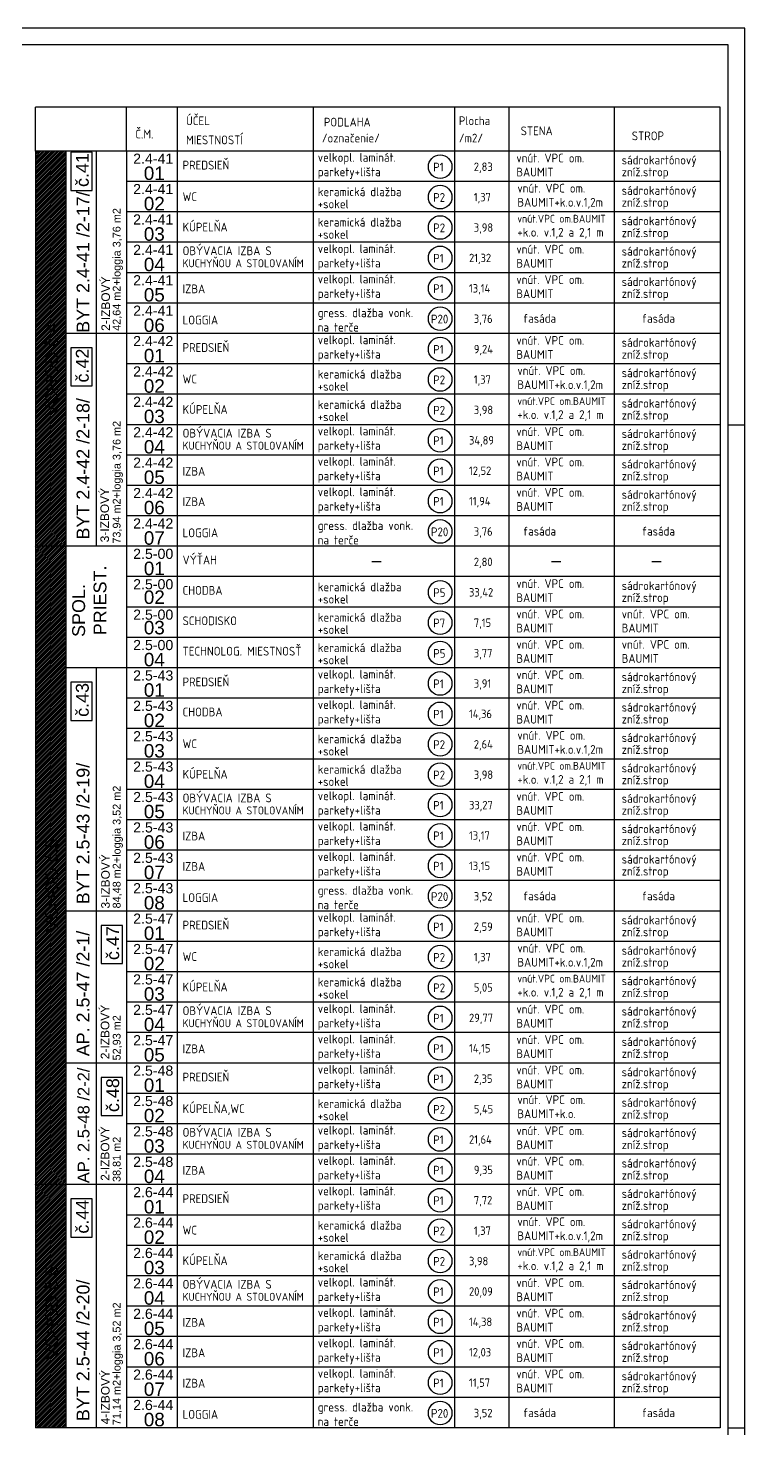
# Model space of a CAD drawing. Extents: x 4511820 to 5180432, y -1526536 to -944957.
# Drawn here: x 5169823 to 5180432, y -1216033 to -1195294 of the extents above; entities that cross this region are included whole.
import ezdxf

# ---------------------------------------------------------------- set-up
doc = ezdxf.new("R2010")
doc.units = 0
doc.header["$MEASUREMENT"] = 0
for name, color, linetype in [('MÚRY', 1, 'CONTINUOUS'), ('TENKÁ', 7, 'CONTINUOUS'), ('ŠRAFY', 82, 'CONTINUOUS')]:
    doc.layers.add(name, color=color, linetype=linetype)
doc.styles.add('ARIAL', font='arial.ttf')
doc.styles.add('Style-Arial', font='arial.ttf')
doc.styles.add('STYLE1', font='isocp.shx')
pattern_1 = [(45, (0, -3248.914), (-13.25825215, 13.25825215), [])]

msp = doc.modelspace()

# ---------------------------------------------------------------- hatches: boundary and pattern name
at = {"layer": 'ŠRAFY'}
h = msp.add_hatch(dxfattribs=at)
h.set_pattern_fill('ANSI31', color=11, scale=150)
h.set_pattern_definition(pattern_1)
h.paths.add_polyline_path([(5170382, -1202965.674), (5170382, -1197115.674), (5169932, -1197115.674), (5169932, -1202965.674)])
h.paths.add_polyline_path([(5170026.769, -1201088.728), (5170026.769, -1199621.348), (5170318.379, -1199621.348), (5170318.379, -1201088.728)], flags=24)
h = msp.add_hatch(dxfattribs=at)
h.set_pattern_fill('ANSI31', color=47, scale=150)
h.set_pattern_definition(pattern_1)
h.paths.add_polyline_path([(5170382, -1210615.674), (5170382, -1208365.674), (5170382, -1204765.674), (5170382, -1202965.674), (5169932, -1202965.674), (5169932, -1212415.674), (5170382, -1212415.674)])
h.paths.add_polyline_path([(5170026.769, -1208724.228), (5170026.769, -1207254.644), (5170318.379, -1207254.644), (5170318.379, -1208724.228)], flags=24)
h = msp.add_hatch(dxfattribs=at)
h.set_pattern_fill('ANSI31', color=63, scale=150)
h.set_pattern_definition(pattern_1)
h.paths.add_polyline_path([(5169932, -1212415.674), (5169932, -1216015.674), (5170382, -1216015.674), (5170382, -1212415.674)])
h.paths.add_polyline_path([(5170026.769, -1215055.003), (5170026.769, -1213586.975), (5170318.379, -1213586.975), (5170318.379, -1215055.003)], flags=24)

# ---------------------------------------------------------------- linework, layer by layer
at = {"layer": 'MÚRY', "ltscale": 0.25}
for p, q in [((5180064.714, -1196465.674), (5169932, -1196465.674)), ((5169932, -1197115.674), (5169932, -1196465.674)), ((5171282, -1197115.674), (5171282, -1196465.674)), ((5180064.714, -1197115.674), (5180064.714, -1196465.674)), ((5180064.714, -1197115.674), (5169932, -1197115.674)), ((5180064.714, -1199815.674), (5170382, -1199815.674)), ((5180064.714, -1202965.674), (5169932, -1202965.674)), ((5180064.714, -1204765.674), (5170382, -1204765.674)), ((5180064.714, -1208365.674), (5170382, -1208365.674)), ((5180064.714, -1210615.674), (5170382, -1210615.674)), ((5180064.714, -1212415.674), (5169932, -1212415.674)), ((5180064.714, -1216015.674), (5169932, -1216015.674))]:
    msp.add_line(p, q, dxfattribs=at)
at = {"layer": 'TENKÁ', "color": 7}
for p, q in [((5180432, -1195293.831), (5091141, -1195293.831)), ((5180432, -1230865.674), (5180432, -1195293.831)), ((5180182, -1195543.831), (5091391, -1195543.831)), ((5180182, -1230615.674), (5180182, -1195543.831))]:
    msp.add_line(p, q, dxfattribs=at)
at = {"layer": 'TENKÁ', "linetype": 'Continuous'}
for p, q in [((5172032, -1196465.674), (5172032, -1216015.674)), ((5180064.714, -1203415.674), (5171282, -1203415.674)), ((5180064.714, -1203865.674), (5171282, -1203865.674)), ((5180064.714, -1204315.674), (5171282, -1204315.674))]:
    msp.add_line(p, q, dxfattribs=at)
at = {"layer": 'TENKÁ', "ltscale": 0.25}
for p, q in [((5174041.88, -1196465.674), (5174041.88, -1216015.674)), ((5176135.188, -1196465.674), (5176135.188, -1216015.674)), ((5176940.393, -1216015.674), (5176940.393, -1196465.674)), ((5178499.225, -1216015.674), (5178499.225, -1196465.674)), ((5169932, -1197115.674), (5169932, -1216015.674)), ((5170382, -1197115.674), (5170382, -1216015.674)), ((5170832, -1197115.674), (5170832, -1202965.674)), ((5171282, -1197115.674), (5171282, -1216015.674)), ((5180064.714, -1197115.674), (5180064.714, -1216015.674)), ((5179429.174, -1197565.674), (5171282, -1197565.674)), ((5180064.714, -1197565.674), (5171282, -1197565.674)), ((5179429.174, -1198015.674), (5171282, -1198015.674)), ((5180064.714, -1198015.674), (5171282, -1198015.674)), ((5179429.174, -1198465.674), (5171282, -1198465.674)), ((5180064.714, -1198465.674), (5171282, -1198465.674)), ((5179429.174, -1198915.674), (5171282, -1198915.674)), ((5180064.714, -1198915.674), (5171282, -1198915.674)), ((5180064.714, -1199365.674), (5171282, -1199365.674)), ((5179429.174, -1200265.674), (5171282, -1200265.674)), ((5180064.714, -1200265.674), (5171282, -1200265.674)), ((5179429.174, -1200715.674), (5171282, -1200715.674)), ((5180064.714, -1200715.674), (5171282, -1200715.674)), ((5179429.174, -1201165.674), (5171282, -1201165.674)), ((5180064.714, -1201165.674), (5171282, -1201165.674)), ((5180182, -1201165.674), (5180432, -1201165.674)), ((5179429.174, -1201615.674), (5171282, -1201615.674)), ((5180064.714, -1201615.674), (5171282, -1201615.674)), ((5180064.714, -1202065.674), (5171282, -1202065.674)), ((5180064.714, -1202515.674), (5171282, -1202515.674)), ((5180064.714, -1202965.674), (5171282, -1202965.674)), ((5170832, -1204765.674), (5170832, -1216015.674)), ((5179429.174, -1205215.674), (5171282, -1205215.674)), ((5180064.714, -1205215.674), (5171282, -1205215.674)), ((5179429.174, -1205665.674), (5171282, -1205665.674)), ((5180064.714, -1205665.674), (5171282, -1205665.674)), ((5179429.174, -1206115.674), (5171282, -1206115.674)), ((5180064.714, -1206115.674), (5171282, -1206115.674)), ((5179429.174, -1206565.674), (5171282, -1206565.674)), ((5180064.714, -1206565.674), (5171282, -1206565.674)), ((5180064.714, -1207015.674), (5171282, -1207015.674)), ((5180064.714, -1207465.674), (5171282, -1207465.674)), ((5180064.714, -1207915.674), (5171282, -1207915.674)), ((5179429.174, -1208815.674), (5171282, -1208815.674)), ((5180064.714, -1208815.674), (5171282, -1208815.674)), ((5179429.174, -1209265.674), (5171282, -1209265.674)), ((5180064.714, -1209265.674), (5171282, -1209265.674)), ((5179429.174, -1209715.674), (5171282, -1209715.674)), ((5180064.714, -1209715.674), (5171282, -1209715.674)), ((5179429.174, -1210165.674), (5171282, -1210165.674)), ((5180064.714, -1210165.674), (5171282, -1210165.674)), ((5180064.714, -1211065.674), (5171282, -1211065.674)), ((5180064.714, -1211515.674), (5171282, -1211515.674)), ((5180064.714, -1211965.674), (5171282, -1211965.674)), ((5179429.174, -1212865.674), (5171282, -1212865.674)), ((5180064.714, -1212865.674), (5171282, -1212865.674)), ((5179429.174, -1213315.674), (5171282, -1213315.674)), ((5180064.714, -1213315.674), (5171282, -1213315.674)), ((5179429.174, -1213765.674), (5171282, -1213765.674)), ((5180064.714, -1213765.674), (5171282, -1213765.674)), ((5179429.174, -1214215.674), (5171282, -1214215.674)), ((5180064.714, -1214215.674), (5171282, -1214215.674)), ((5180064.714, -1214665.674), (5171282, -1214665.674)), ((5180064.714, -1215115.674), (5171282, -1215115.674)), ((5180064.714, -1215565.674), (5171282, -1215565.674)), ((5180182, -1216015.674), (5180432, -1216015.674))]:
    msp.add_line(p, q, dxfattribs=at)
at = {"layer": 'TENKÁ'}
for p, q in [((5174909.714, -1203190.757), (5175047.214, -1203190.757)), ((5177568.714, -1203190.757), (5177706.214, -1203190.757)), ((5179055.714, -1203190.757), (5179193.214, -1203190.757))]:
    msp.add_line(p, q, dxfattribs=at)
for points in [[(5170771.214, -1197134.066), (5170455.214, -1197134.066), (5170455.214, -1197698.566), (5170771.214, -1197698.566)], [(5170771.214, -1200028.257), (5170455.214, -1200028.257), (5170455.214, -1200592.757), (5170771.214, -1200592.757)], [(5170771.214, -1204978.257), (5170455.214, -1204978.257), (5170455.214, -1205542.757), (5170771.214, -1205542.757)], [(5171221.214, -1208578.257), (5170905.214, -1208578.257), (5170905.214, -1209142.757), (5171221.214, -1209142.757)], [(5171221.214, -1210828.257), (5170905.214, -1210828.257), (5170905.214, -1211392.757), (5171221.214, -1211392.757)], [(5170771.214, -1212628.257), (5170455.214, -1212628.257), (5170455.214, -1213192.757), (5170771.214, -1213192.757)]]:
    msp.add_lwpolyline(points, close=True, dxfattribs=at)
at = {"layer": 'TENKÁ', "ltscale": 0.25}
for centre in [(5175921.714, -1197346.948), (5175921.714, -1197796.948), (5175921.714, -1198246.948), (5175921.714, -1198696.948), (5175921.714, -1199146.948), (5175921.714, -1199596.948), (5175921.714, -1200046.948), (5175921.714, -1200496.948), (5175921.714, -1200946.948), (5175921.714, -1201396.948), (5175921.714, -1201846.948), (5175921.714, -1202296.948), (5175921.714, -1202746.948), (5175921.714, -1203646.948), (5175921.714, -1204096.948), (5175921.714, -1204546.948), (5175921.714, -1204996.948), (5175921.714, -1205446.948), (5175921.714, -1205896.948), (5175921.714, -1206346.948), (5175921.714, -1206796.948), (5175921.714, -1207246.948), (5175921.714, -1207696.948), (5175921.714, -1208146.948), (5175921.714, -1208596.948), (5175921.714, -1209046.948), (5175921.714, -1209496.948), (5175921.714, -1209946.948), (5175921.714, -1210396.948), (5175921.714, -1210846.948), (5175921.714, -1211296.948), (5175921.714, -1211746.948), (5175921.714, -1212196.948), (5175921.714, -1212646.948), (5175921.714, -1213096.948), (5175921.714, -1213546.948), (5175921.714, -1213996.948), (5175921.714, -1214446.948), (5175921.714, -1214896.948), (5175921.714, -1215346.948), (5175921.714, -1215796.948)]:
    msp.add_circle(centre, 175, dxfattribs=at)

# ---------------------------------------------------------------- texts
at = {"layer": 'TENKÁ', "linetype": 'Continuous', "style": 'STYLE1'}
for s, height, p in [('ÚČEL ', 130, (5172161.135, -1196731.893)), ('PODLAHA', 130, (5174200.452, -1196751.912)), ('Plocha', 130, (5176198.09, -1196731.059)), ('Č.M.', 130, (5171411.135, -1196929.456)), ('MIESTNOSTÍ', 130, (5172161.135, -1197015.353)), ('/označenie/', 130, (5174170.958, -1196988.274)), ('/m2/', 130, (5176198.09, -1196988.274)), ('STENA', 130, (5177113.395, -1196881.204)), ('STROP', 130, (5178757.338, -1196955.319)), ('PREDSIEŇ', 130, (5172110.377, -1197388.548)), ('WC', 130, (5172110.377, -1197854.828)), ('KÚPELŇA', 130, (5172110.377, -1198305.898)), ('OBÝVACIA IZBA S ', 130, (5172110.377, -1198656.626)), ('KUCHYŇOU A STOLOVANÍM', 118, (5172110.377, -1198835.626)), ('IZBA', 130, (5172110.377, -1199220.262)), ('LOGGIA', 130, (5172110.377, -1199681.626)), ('PREDSIEŇ', 130, (5172110.377, -1200088.548)), ('WC', 130, (5172110.377, -1200554.828)), ('KÚPELŇA', 130, (5172110.377, -1201005.898)), ('OBÝVACIA IZBA S ', 130, (5172110.377, -1201356.626)), ('KUCHYŇOU A STOLOVANÍM', 118, (5172110.377, -1201535.626)), ('IZBA', 130, (5172110.377, -1201920.262)), ('IZBA', 130, (5172110.377, -1202370.262)), ('LOGGIA', 130, (5172110.377, -1202831.626)), ('VÝŤAH', 130, (5172110.377, -1203233.871)), ('keramická dlažba', 130, (5174110.45, -1203633.081)), ('CHODBA', 130, (5172110.377, -1203683.871)), ('+sokel', 130, (5174110.45, -1203813.563)), ('SCHODISKO', 130, (5172110.377, -1204133.871)), ('keramická dlažba', 130, (5174110.45, -1204083.081)), ('+sokel', 130, (5174110.45, -1204263.563)), ('TECHNOLOG. MIESTNOSŤ', 130, (5172110.377, -1204583.871)), ('keramická dlažba', 130, (5174110.45, -1204533.081)), ('+sokel', 130, (5174110.45, -1204713.563)), ('PREDSIEŇ', 130, (5172110.377, -1205038.548)), ('CHODBA', 130, (5172110.377, -1205483.871)), ('WC', 130, (5172110.377, -1205954.828)), ('KÚPELŇA', 130, (5172110.377, -1206405.898)), ('OBÝVACIA IZBA S ', 130, (5172110.377, -1206756.626)), ('KUCHYŇOU A STOLOVANÍM', 118, (5172110.377, -1206935.626)), ('IZBA', 130, (5172110.377, -1207320.262)), ('IZBA', 130, (5172110.377, -1207770.262)), ('LOGGIA', 130, (5172110.377, -1208231.626)), ('PREDSIEŇ', 130, (5172110.377, -1208638.548)), ('WC', 130, (5172110.377, -1209104.828)), ('KÚPELŇA', 130, (5172110.377, -1209555.898)), ('KUCHYŇOU A STOLOVANÍM', 118, (5172110.377, -1210085.626)), ('OBÝVACIA IZBA S ', 130, (5172110.377, -1209906.626)), ('IZBA', 130, (5172110.377, -1210470.262)), ('PREDSIEŇ', 130, (5172110.377, -1210888.548)), ('KÚPELŇA,WC', 130, (5172110.377, -1211355.898)), ('OBÝVACIA IZBA S ', 130, (5172110.377, -1211706.626)), ('KUCHYŇOU A STOLOVANÍM', 118, (5172110.377, -1211885.626)), ('IZBA', 130, (5172110.377, -1212270.262)), ('PREDSIEŇ', 130, (5172110.377, -1212688.548)), ('WC', 130, (5172110.377, -1213154.828)), ('KÚPELŇA', 130, (5172110.377, -1213605.898)), ('OBÝVACIA IZBA S ', 130, (5172110.377, -1213956.626)), ('KUCHYŇOU A STOLOVANÍM', 118, (5172110.377, -1214135.626)), ('IZBA', 130, (5172110.377, -1214520.262)), ('IZBA', 130, (5172110.377, -1214970.262)), ('IZBA', 130, (5172110.377, -1215420.262)), ('LOGGIA', 130, (5172110.377, -1215881.626))]:
    msp.add_text(s, height=height, dxfattribs=at).set_placement(p)
at = {"layer": 'TENKÁ', "ltscale": 0.25, "style": 'Style-Arial'}
for s, height, p in [('č.41', 190, (5170721.32, -1197647.091)), ('BYT 2.4-41 /2-17/', 190, (5170732.353, -1199805.548)), ('42,64 m2+loggia 3,76 m2', 115, (5171192.43, -1199777.103)), ('2-IZBOVÝ ', 126.36, (5171035.43, -1199776.603)), ('VCHOD č.4', 190, (5170267.639, -1201042.395)), ('č.42', 190, (5170721.32, -1200541.282)), ('BYT 2.4-42 /2-18/', 190, (5170732.353, -1202866.048)), ('73,94 m2+loggia 3,76 m2', 115, (5171192.43, -1202927.103)), ('3-IZBOVÝ ', 126.36, (5171020.93, -1202907.103)), ('PRIEST.', 190, (5170983.323, -1204282.747)), ('SPOL.', 190, (5170667.375, -1204307.964)), ('č.43', 190, (5170721.32, -1205491.282)), ('BYT 2.5-43 /2-19/', 190, (5170732.353, -1208266.048)), ('84,48 m2+loggia 3,52 m2', 115, (5171192.43, -1208327.103)), ('VCHOD č.5', 190, (5170267.639, -1208677.895)), ('3-IZBOVÝ ', 126.36, (5171032.43, -1208328.603)), ('AP. 2.5-47 /2-1/', 190, (5170732.353, -1210516.048)), ('č.47', 190, (5171171.32, -1209091.282)), ('2-IZBOVÝ ', 126.36, (5171026.43, -1210559.103)), ('52,93 m2', 115, (5171192.43, -1210577.103)), ('AP. 2.5-48 /2-2/', 175, (5170732.353, -1212395.048)), ('č.48', 190, (5171171.32, -1211341.282)), ('2-IZBOVÝ ', 126.36, (5171026.43, -1212359.103)), ('38,81 m2', 115, (5171192.43, -1212377.103)), ('č.44', 190, (5170721.32, -1213141.282)), ('VCHOD č.6', 190, (5170267.639, -1215008.67)), ('BYT 2.5-44 /2-20/', 190, (5170732.353, -1215916.048)), ('71,14 m2+loggia 3,52 m2', 115, (5171192.43, -1215977.103)), ('4-IZBOVÝ ', 126.36, (5171030.43, -1215964.603))]:
    msp.add_text(s, height=height, rotation=90, dxfattribs=at).set_placement(p)
at = {"layer": 'TENKÁ', "lineweight": 40, "ltscale": 0.25, "style": 'ARIAL'}
for s, height, p in [('2.4-41', 150, (5171378.769, -1197302.944)), ('01', 200, (5171536.311, -1197543.444)), ('2.4-41', 150, (5171378.769, -1197752.944)), ('02', 200, (5171536.311, -1197993.444)), ('2.4-41', 150, (5171378.769, -1198202.944)), ('03', 200, (5171536.311, -1198443.444)), ('2.4-41', 150, (5171378.769, -1198652.944)), ('04', 200, (5171536.311, -1198893.444)), ('2.4-41', 150, (5171378.769, -1199102.944)), ('05', 200, (5171536.311, -1199343.444)), ('2.4-41', 150, (5171378.769, -1199552.944)), ('06', 200, (5171536.311, -1199793.444)), ('2.4-42', 150, (5171378.769, -1200002.944)), ('01', 200, (5171536.311, -1200243.444)), ('2.4-42', 150, (5171378.769, -1200452.944)), ('02', 200, (5171536.311, -1200693.444)), ('2.4-42', 150, (5171378.769, -1200902.944)), ('03', 200, (5171536.311, -1201143.444)), ('2.4-42', 150, (5171378.769, -1201352.944)), ('04', 200, (5171536.311, -1201593.444)), ('2.4-42', 150, (5171378.769, -1201802.944)), ('05', 200, (5171536.311, -1202043.444)), ('2.4-42', 150, (5171378.769, -1202252.944)), ('06', 200, (5171536.311, -1202493.444)), ('2.4-42', 150, (5171378.769, -1202702.944)), ('07', 200, (5171536.311, -1202943.444)), ('2.5-00', 150, (5171378.769, -1203152.944)), ('01', 200, (5171536.311, -1203393.444)), ('2.5-00', 150, (5171378.769, -1203602.944)), ('02', 200, (5171536.311, -1203819.944)), ('2.5-00', 150, (5171378.769, -1204052.944)), ('03', 200, (5171536.311, -1204269.944)), ('2.5-00', 150, (5171378.769, -1204502.944)), ('04', 200, (5171536.311, -1204743.444)), ('2.5-43', 150, (5171378.769, -1204952.944)), ('01', 200, (5171536.311, -1205193.444)), ('2.5-43', 150, (5171378.769, -1205402.944)), ('02', 200, (5171536.311, -1205643.444)), ('2.5-43', 150, (5171378.769, -1205852.944)), ('03', 200, (5171536.311, -1206093.444)), ('2.5-43', 150, (5171378.769, -1206302.944)), ('04', 200, (5171536.311, -1206543.444)), ('2.5-43', 150, (5171378.769, -1206752.944)), ('05', 200, (5171536.311, -1206993.444)), ('2.5-43', 150, (5171378.769, -1207202.944)), ('06', 200, (5171536.311, -1207443.444)), ('2.5-43', 150, (5171378.769, -1207652.944)), ('07', 200, (5171536.311, -1207893.444)), ('2.5-43', 150, (5171378.769, -1208102.944)), ('08', 200, (5171536.311, -1208343.444)), ('2.5-47', 150, (5171378.769, -1208552.944)), ('01', 200, (5171536.311, -1208793.444)), ('2.5-47', 150, (5171378.769, -1209002.944)), ('02', 200, (5171536.311, -1209243.444)), ('2.5-47', 150, (5171378.769, -1209452.944)), ('03', 200, (5171536.311, -1209693.444)), ('2.5-47', 150, (5171378.769, -1209902.944)), ('04', 200, (5171536.311, -1210143.444)), ('2.5-47', 150, (5171378.769, -1210352.944)), ('05', 200, (5171536.311, -1210593.444)), ('2.5-48', 150, (5171378.769, -1210802.944)), ('01', 200, (5171536.311, -1211043.444)), ('2.5-48', 150, (5171378.769, -1211252.944)), ('02', 200, (5171536.311, -1211493.444)), ('2.5-48', 150, (5171378.769, -1211702.944)), ('03', 200, (5171536.311, -1211943.444)), ('2.5-48', 150, (5171378.769, -1212152.944)), ('04', 200, (5171536.311, -1212393.444)), ('2.6-44', 150, (5171378.769, -1212602.944)), ('01', 200, (5171536.311, -1212843.444)), ('2.6-44', 150, (5171378.769, -1213052.944)), ('02', 200, (5171536.311, -1213293.444)), ('2.6-44', 150, (5171378.769, -1213502.944)), ('03', 200, (5171536.311, -1213743.444)), ('2.6-44', 150, (5171378.769, -1213952.944)), ('04', 200, (5171536.311, -1214193.444)), ('2.6-44', 150, (5171378.769, -1214402.944)), ('05', 200, (5171536.311, -1214643.444)), ('2.6-44', 150, (5171378.769, -1214852.944)), ('06', 200, (5171536.311, -1215093.444)), ('2.6-44', 150, (5171378.769, -1215302.944)), ('07', 200, (5171536.311, -1215543.444)), ('2.6-44', 150, (5171378.769, -1215752.944)), ('08', 200, (5171536.311, -1215993.444))]:
    msp.add_text(s, height=height, dxfattribs=at).set_placement(p)
at = {"layer": 'TENKÁ', "ltscale": 0.25, "style": 'STYLE1'}
for s, height, p in [('velkopl. laminát.', 130, (5174110.45, -1197274.549)), ('vnút. VPC om.', 130, (5177049.107, -1197283.458)), ('sádrokartónový', 130, (5178607.939, -1197313.336)), ('parkety+lišta', 130, (5174110.45, -1197488.205)), ('P1', 130, (5175818.95, -1197417.205)), (' 2,83', 125, (5176348.607, -1197409.958)), ('BAUMIT', 130, (5177049.107, -1197491.566)), ('zníž.strop', 130, (5178607.939, -1197490.046)), ('keramická dlažba', 130, (5174110.45, -1197783.081)), ('vnút. VPC om.', 130, (5177064.141, -1197730.395)), ('sádrokartónový', 130, (5178607.939, -1197763.336)), ('+sokel', 130, (5174110.45, -1197963.563)), ('P2', 130, (5175818.95, -1197867.205)), (' 1,37', 125, (5176348.607, -1197859.958)), ('BAUMIT+k.o.v.1,2m', 130, (5177064.141, -1197938.503)), ('zníž.strop', 130, (5178607.939, -1197940.046)), ('keramická dlažba', 130, (5174110.45, -1198233.081)), ('vnút.VPC om.BAUMIT', 115, (5177064.141, -1198174.088)), ('sádrokartónový', 130, (5178607.939, -1198213.336)), ('+sokel', 130, (5174110.45, -1198413.563)), ('P2', 130, (5175818.95, -1198317.205)), (' 3,98', 125, (5176348.607, -1198309.958)), ('+k.o. v.1,2 a 2,1 m', 130, (5177064.141, -1198382.196)), ('zníž.strop', 130, (5178607.939, -1198390.046)), ('velkopl. laminát.', 130, (5174110.45, -1198624.549)), ('vnút. VPC om.', 130, (5177049.107, -1198633.458)), ('parkety+lišta', 130, (5174110.45, -1198838.205)), ('P1', 130, (5175818.95, -1198767.205)), ('21,32', 125, (5176348.607, -1198759.958)), ('BAUMIT', 130, (5177049.107, -1198841.566)), ('sádrokartónový', 130, (5178607.939, -1198663.336)), ('zníž.strop', 130, (5178607.939, -1198840.046)), ('velkopl. laminát.', 130, (5174110.45, -1199074.549)), ('P1', 130, (5175818.95, -1199217.205)), ('13,14', 125, (5176348.607, -1199209.958)), ('vnút. VPC om.', 130, (5177049.107, -1199083.458)), ('sádrokartónový', 130, (5178607.939, -1199113.336)), ('parkety+lišta', 130, (5174110.45, -1199288.205)), ('BAUMIT', 130, (5177049.107, -1199291.566)), ('zníž.strop', 130, (5178607.939, -1199290.046)), ('gress. dlažba vonk.', 130, (5174110.45, -1199574.549)), ('P20', 130, (5175785.95, -1199667.205)), (' 3,76', 125, (5176348.607, -1199659.958)), ('fasáda', 130, (5177149.107, -1199657.723)), ('fasáda', 130, (5178907.939, -1199657.723)), ('na terče', 130, (5174110.45, -1199788.205)), ('velkopl. laminát.', 130, (5174110.45, -1199974.549)), ('vnút. VPC om.', 130, (5177049.107, -1199983.458)), ('sádrokartónový', 130, (5178607.939, -1200013.336)), ('parkety+lišta', 130, (5174110.45, -1200188.205)), ('P1', 130, (5175818.95, -1200117.205)), (' 9,24', 125, (5176348.607, -1200109.958)), ('BAUMIT', 130, (5177049.107, -1200191.566)), ('zníž.strop', 130, (5178607.939, -1200190.046)), ('keramická dlažba', 130, (5174110.45, -1200483.081)), ('vnút. VPC om.', 130, (5177064.141, -1200430.395)), ('sádrokartónový', 130, (5178607.939, -1200463.336)), ('+sokel', 130, (5174110.45, -1200663.563)), ('P2', 130, (5175818.95, -1200567.205)), (' 1,37', 125, (5176348.607, -1200559.958)), ('BAUMIT+k.o.v.1,2m', 130, (5177064.141, -1200638.503)), ('zníž.strop', 130, (5178607.939, -1200640.046)), ('keramická dlažba', 130, (5174110.45, -1200933.081)), ('vnút.VPC om.BAUMIT', 115, (5177064.141, -1200874.088)), ('sádrokartónový', 130, (5178607.939, -1200913.336)), ('+sokel', 130, (5174110.45, -1201113.563)), ('P2', 130, (5175818.95, -1201017.205)), (' 3,98', 125, (5176348.607, -1201009.958)), ('+k.o. v.1,2 a 2,1 m', 130, (5177064.141, -1201082.196)), ('zníž.strop', 130, (5178607.939, -1201090.046)), ('velkopl. laminát.', 130, (5174110.45, -1201324.549)), ('vnút. VPC om.', 130, (5177049.107, -1201333.458)), ('parkety+lišta', 130, (5174110.45, -1201538.205)), ('P1', 130, (5175818.95, -1201467.205)), ('34,89', 125, (5176348.607, -1201459.958)), ('BAUMIT', 130, (5177049.107, -1201541.566)), ('sádrokartónový', 130, (5178607.939, -1201363.336)), ('zníž.strop', 130, (5178607.939, -1201540.046)), ('velkopl. laminát.', 130, (5174110.45, -1201774.549)), ('P1', 130, (5175818.95, -1201917.205)), ('12,52', 125, (5176348.607, -1201909.958)), ('vnút. VPC om.', 130, (5177049.107, -1201783.458)), ('sádrokartónový', 130, (5178607.939, -1201813.336)), ('parkety+lišta', 130, (5174110.45, -1201988.205)), ('BAUMIT', 130, (5177049.107, -1201991.566)), ('zníž.strop', 130, (5178607.939, -1201990.046)), ('velkopl. laminát.', 130, (5174110.45, -1202224.549)), ('P1', 130, (5175818.95, -1202367.205)), ('11,94', 125, (5176348.607, -1202359.958)), ('vnút. VPC om.', 130, (5177049.107, -1202233.458)), ('sádrokartónový', 130, (5178607.939, -1202263.336)), ('parkety+lišta', 130, (5174110.45, -1202438.205)), ('BAUMIT', 130, (5177049.107, -1202441.566)), ('zníž.strop', 130, (5178607.939, -1202440.046)), ('gress. dlažba vonk.', 130, (5174110.45, -1202724.549)), ('fasáda', 130, (5177149.107, -1202807.723)), ('fasáda', 130, (5178907.939, -1202807.723)), ('na terče', 130, (5174110.45, -1202938.205)), ('P20', 130, (5175785.95, -1202817.205)), (' 3,76', 125, (5176348.607, -1202809.958)), (' 2,80', 125, (5176348.607, -1203259.958)), ('vnút. VPC om.', 130, (5177049.107, -1203583.458)), ('sádrokartónový', 130, (5178607.939, -1203613.336)), ('P5', 130, (5175818.95, -1203717.205)), ('33,42', 125, (5176348.607, -1203709.958)), ('BAUMIT', 130, (5177049.107, -1203791.566)), ('zníž.strop', 130, (5178607.939, -1203790.046)), ('vnút. VPC om.', 130, (5177049.107, -1204033.458)), ('vnút. VPC om.', 130, (5178607.939, -1204033.458)), ('P7', 130, (5175818.95, -1204167.205)), (' 7,15', 125, (5176348.607, -1204159.958)), ('BAUMIT', 130, (5177049.107, -1204241.566)), ('BAUMIT', 130, (5178607.939, -1204241.566)), ('P5', 130, (5175818.95, -1204617.205)), (' 3,77', 125, (5176348.607, -1204609.958)), ('vnút. VPC om.', 130, (5177049.107, -1204483.458)), ('vnút. VPC om.', 130, (5178607.939, -1204483.458)), ('BAUMIT', 130, (5177049.107, -1204691.566)), ('BAUMIT', 130, (5178607.939, -1204691.566)), ('velkopl. laminát.', 130, (5174110.45, -1204924.549)), ('P1', 130, (5175818.95, -1205067.205)), (' 3,91', 125, (5176348.607, -1205059.958)), ('vnút. VPC om.', 130, (5177049.107, -1204933.458)), ('sádrokartónový', 130, (5178607.939, -1204963.336)), ('parkety+lišta', 130, (5174110.45, -1205138.205)), ('BAUMIT', 130, (5177049.107, -1205141.566)), ('zníž.strop', 130, (5178607.939, -1205140.046)), ('velkopl. laminát.', 130, (5174110.45, -1205374.549)), ('vnút. VPC om.', 130, (5177049.107, -1205383.458)), ('sádrokartónový', 130, (5178607.939, -1205413.336)), ('parkety+lišta', 130, (5174110.45, -1205588.205)), ('P1', 130, (5175818.95, -1205517.205)), ('14,36', 125, (5176348.607, -1205509.958)), ('BAUMIT', 130, (5177049.107, -1205591.566)), ('zníž.strop', 130, (5178607.939, -1205590.046)), ('keramická dlažba', 130, (5174110.45, -1205883.081)), ('vnút. VPC om.', 130, (5177064.141, -1205830.395)), ('sádrokartónový', 130, (5178607.939, -1205863.336)), ('+sokel', 130, (5174110.45, -1206063.563)), ('P2', 130, (5175818.95, -1205967.205)), (' 2,64', 125, (5176348.607, -1205959.958)), ('BAUMIT+k.o.v.1,2m', 130, (5177064.141, -1206038.503)), ('zníž.strop', 130, (5178607.939, -1206040.046)), ('keramická dlažba', 130, (5174110.45, -1206333.081)), ('vnút.VPC om.BAUMIT', 115, (5177064.141, -1206274.088)), ('sádrokartónový', 130, (5178607.939, -1206313.336)), ('+sokel', 130, (5174110.45, -1206513.563)), ('P2', 130, (5175818.95, -1206417.205)), (' 3,98', 125, (5176348.607, -1206409.958)), ('+k.o. v.1,2 a 2,1 m', 130, (5177064.141, -1206482.196)), ('zníž.strop', 130, (5178607.939, -1206490.046)), ('velkopl. laminát.', 130, (5174110.45, -1206724.549)), ('vnút. VPC om.', 130, (5177049.107, -1206733.458)), ('parkety+lišta', 130, (5174110.45, -1206938.205)), ('P1', 130, (5175818.95, -1206867.205)), ('33,27', 125, (5176348.607, -1206859.958)), ('BAUMIT', 130, (5177049.107, -1206941.566)), ('sádrokartónový', 130, (5178607.939, -1206763.336)), ('zníž.strop', 130, (5178607.939, -1206940.046)), ('velkopl. laminát.', 130, (5174110.45, -1207174.549)), ('P1', 130, (5175818.95, -1207317.205)), ('13,17', 125, (5176348.607, -1207309.958)), ('vnút. VPC om.', 130, (5177049.107, -1207183.458)), ('sádrokartónový', 130, (5178607.939, -1207213.336)), ('parkety+lišta', 130, (5174110.45, -1207388.205)), ('BAUMIT', 130, (5177049.107, -1207391.566)), ('zníž.strop', 130, (5178607.939, -1207390.046)), ('velkopl. laminát.', 130, (5174110.45, -1207624.549)), ('P1', 130, (5175818.95, -1207767.205)), ('13,15', 125, (5176348.607, -1207759.958)), ('vnút. VPC om.', 130, (5177049.107, -1207633.458)), ('sádrokartónový', 130, (5178607.939, -1207663.336)), ('parkety+lišta', 130, (5174110.45, -1207838.205)), ('BAUMIT', 130, (5177049.107, -1207841.566)), ('zníž.strop', 130, (5178607.939, -1207840.046)), ('gress. dlažba vonk.', 130, (5174110.45, -1208124.549)), ('na terče', 130, (5174110.45, -1208338.205)), ('P20', 130, (5175785.95, -1208217.205)), (' 3,52', 125, (5176348.607, -1208209.958)), ('fasáda', 130, (5177149.107, -1208207.723)), ('fasáda', 130, (5178907.939, -1208207.723)), ('velkopl. laminát.', 130, (5174110.45, -1208524.549)), ('vnút. VPC om.', 130, (5177049.107, -1208533.458)), ('sádrokartónový', 130, (5178607.939, -1208563.336)), ('parkety+lišta', 130, (5174110.45, -1208738.205)), ('P1', 130, (5175818.95, -1208667.205)), (' 2,59', 125, (5176348.607, -1208659.958)), ('BAUMIT', 130, (5177049.107, -1208741.566)), ('zníž.strop', 130, (5178607.939, -1208740.046)), ('vnút. VPC om.', 130, (5177064.141, -1208980.395)), ('sádrokartónový', 130, (5178607.939, -1209013.336)), ('+sokel', 130, (5174110.45, -1209213.563)), ('keramická dlažba', 130, (5174110.45, -1209033.081)), ('P2', 130, (5175818.95, -1209117.205)), (' 1,37', 125, (5176348.607, -1209109.958)), ('BAUMIT+k.o.v.1,2m', 130, (5177064.141, -1209188.503)), ('zníž.strop', 130, (5178607.939, -1209190.046)), ('vnút.VPC om.BAUMIT', 115, (5177064.141, -1209424.088)), ('keramická dlažba', 130, (5174110.45, -1209483.081)), ('P2', 130, (5175818.95, -1209567.205)), (' 5,05', 125, (5176348.607, -1209559.958)), ('+k.o. v.1,2 a 2,1 m', 130, (5177064.141, -1209632.196)), ('sádrokartónový', 130, (5178607.939, -1209463.336)), ('zníž.strop', 130, (5178607.939, -1209640.046)), ('+sokel', 130, (5174110.45, -1209663.563)), ('velkopl. laminát.', 130, (5174110.45, -1209874.549)), ('P1', 130, (5175818.95, -1210017.205)), ('29,77', 125, (5176348.607, -1210009.958)), ('vnút. VPC om.', 130, (5177049.107, -1209883.458)), ('sádrokartónový', 130, (5178607.939, -1209913.336)), ('parkety+lišta', 130, (5174110.45, -1210088.205)), ('BAUMIT', 130, (5177049.107, -1210091.566)), ('zníž.strop', 130, (5178607.939, -1210090.046)), ('velkopl. laminát.', 130, (5174110.45, -1210324.549)), ('P1', 130, (5175818.95, -1210467.205)), ('14,15', 125, (5176348.607, -1210459.958)), ('vnút. VPC om.', 130, (5177049.107, -1210333.458)), ('sádrokartónový', 130, (5178607.939, -1210363.336)), ('parkety+lišta', 130, (5174110.45, -1210538.205)), ('BAUMIT', 130, (5177049.107, -1210541.566)), ('zníž.strop', 130, (5178607.939, -1210540.046)), ('velkopl. laminát.', 130, (5174110.45, -1210774.549)), ('vnút. VPC om.', 130, (5177049.107, -1210783.458)), ('sádrokartónový', 130, (5178607.939, -1210813.336)), ('parkety+lišta', 130, (5174110.45, -1210988.205)), ('P1', 130, (5175818.95, -1210917.205)), (' 2,35', 125, (5176348.607, -1210909.958)), ('BAUMIT', 130, (5177049.107, -1210991.566)), ('zníž.strop', 130, (5178607.939, -1210990.046)), ('keramická dlažba', 130, (5174110.45, -1211283.081)), ('vnút. VPC om.', 130, (5177064.141, -1211224.088)), ('sádrokartónový', 130, (5178607.939, -1211263.336)), ('+sokel', 130, (5174110.45, -1211463.563)), ('P2', 130, (5175818.95, -1211367.205)), (' 5,45', 125, (5176348.607, -1211359.958)), ('BAUMIT+k.o.', 130, (5177064.141, -1211432.196)), ('zníž.strop', 130, (5178607.939, -1211440.046)), ('velkopl. laminát.', 130, (5174110.45, -1211674.549)), ('vnút. VPC om.', 130, (5177049.107, -1211683.458)), ('sádrokartónový', 130, (5178607.939, -1211713.336)), ('parkety+lišta', 130, (5174110.45, -1211888.205)), ('P1', 130, (5175818.95, -1211817.205)), ('21,64', 125, (5176348.607, -1211809.958)), ('BAUMIT', 130, (5177049.107, -1211891.566)), ('zníž.strop', 130, (5178607.939, -1211890.046)), ('velkopl. laminát.', 130, (5174110.45, -1212124.549)), ('vnút. VPC om.', 130, (5177049.107, -1212133.458)), ('parkety+lišta', 130, (5174110.45, -1212338.205)), ('P1', 130, (5175818.95, -1212267.205)), (' 9,35', 125, (5176348.607, -1212259.958)), ('BAUMIT', 130, (5177049.107, -1212341.566)), ('sádrokartónový', 130, (5178607.939, -1212163.336)), ('zníž.strop', 130, (5178607.939, -1212340.046)), ('velkopl. laminát.', 130, (5174110.45, -1212574.549)), ('P1', 130, (5175818.95, -1212717.205)), (' 7,72', 125, (5176348.607, -1212709.958)), ('vnút. VPC om.', 130, (5177049.107, -1212583.458)), ('sádrokartónový', 130, (5178607.939, -1212613.336)), ('parkety+lišta', 130, (5174110.45, -1212788.205)), ('BAUMIT', 130, (5177049.107, -1212791.566)), ('zníž.strop', 130, (5178607.939, -1212790.046)), ('keramická dlažba', 130, (5174110.45, -1213083.081)), ('P2', 130, (5175818.95, -1213167.205)), (' 1,37', 125, (5176348.607, -1213159.958)), ('vnút. VPC om.', 130, (5177064.141, -1213030.395)), ('sádrokartónový', 130, (5178607.939, -1213063.336)), ('+sokel', 130, (5174110.45, -1213263.563)), ('BAUMIT+k.o.v.1,2m', 130, (5177064.141, -1213238.503)), ('zníž.strop', 130, (5178607.939, -1213240.046)), ('keramická dlažba', 130, (5174110.45, -1213533.081)), ('vnút.VPC om.BAUMIT', 115, (5177064.141, -1213474.088)), ('sádrokartónový', 130, (5178607.939, -1213513.336)), ('+sokel', 130, (5174110.45, -1213713.563)), ('P2', 130, (5175818.95, -1213617.205)), ('3,98', 125, (5176348.607, -1213609.958)), ('+k.o. v.1,2 a 2,1 m', 130, (5177064.141, -1213682.196)), ('zníž.strop', 130, (5178607.939, -1213690.046)), ('velkopl. laminát.', 130, (5174110.45, -1213924.549)), ('vnút. VPC om.', 130, (5177049.107, -1213933.458)), ('sádrokartónový', 130, (5178607.939, -1213963.336)), ('parkety+lišta', 130, (5174110.45, -1214138.205)), ('P1', 130, (5175818.95, -1214067.205)), ('20,09', 125, (5176348.607, -1214059.958)), ('BAUMIT', 130, (5177049.107, -1214141.566)), ('zníž.strop', 130, (5178607.939, -1214140.046)), ('velkopl. laminát.', 130, (5174110.45, -1214374.549)), ('vnút. VPC om.', 130, (5177049.107, -1214383.458)), ('sádrokartónový', 130, (5178607.939, -1214413.336)), ('parkety+lišta', 130, (5174110.45, -1214588.205)), ('P1', 130, (5175818.95, -1214517.205)), ('14,38', 125, (5176348.607, -1214509.958)), ('BAUMIT', 130, (5177049.107, -1214591.566)), ('zníž.strop', 130, (5178607.939, -1214590.046)), ('velkopl. laminát.', 130, (5174110.45, -1214824.549)), ('vnút. VPC om.', 130, (5177049.107, -1214833.458)), ('parkety+lišta', 130, (5174110.45, -1215038.205)), ('P1', 130, (5175818.95, -1214967.205)), ('12,03', 125, (5176348.607, -1214959.958)), ('BAUMIT', 130, (5177049.107, -1215041.566)), ('sádrokartónový', 130, (5178607.939, -1214863.336)), ('zníž.strop', 130, (5178607.939, -1215040.046)), ('velkopl. laminát.', 130, (5174110.45, -1215274.549)), ('P1', 130, (5175818.95, -1215417.205)), ('11,57', 125, (5176348.607, -1215409.958)), ('vnút. VPC om.', 130, (5177049.107, -1215283.458)), ('sádrokartónový', 130, (5178607.939, -1215313.336)), ('parkety+lišta', 130, (5174110.45, -1215488.205)), ('BAUMIT', 130, (5177049.107, -1215491.566)), ('zníž.strop', 130, (5178607.939, -1215490.046)), ('gress. dlažba vonk.', 130, (5174110.45, -1215774.549)), ('P20', 130, (5175785.95, -1215867.205)), (' 3,52', 125, (5176348.607, -1215859.958)), ('fasáda', 130, (5177149.107, -1215857.723)), ('fasáda', 130, (5178907.939, -1215857.723)), ('na terče', 130, (5174110.45, -1215988.205))]:
    msp.add_text(s, height=height, dxfattribs=at).set_placement(p)

doc.saveas('drawing.dxf')
